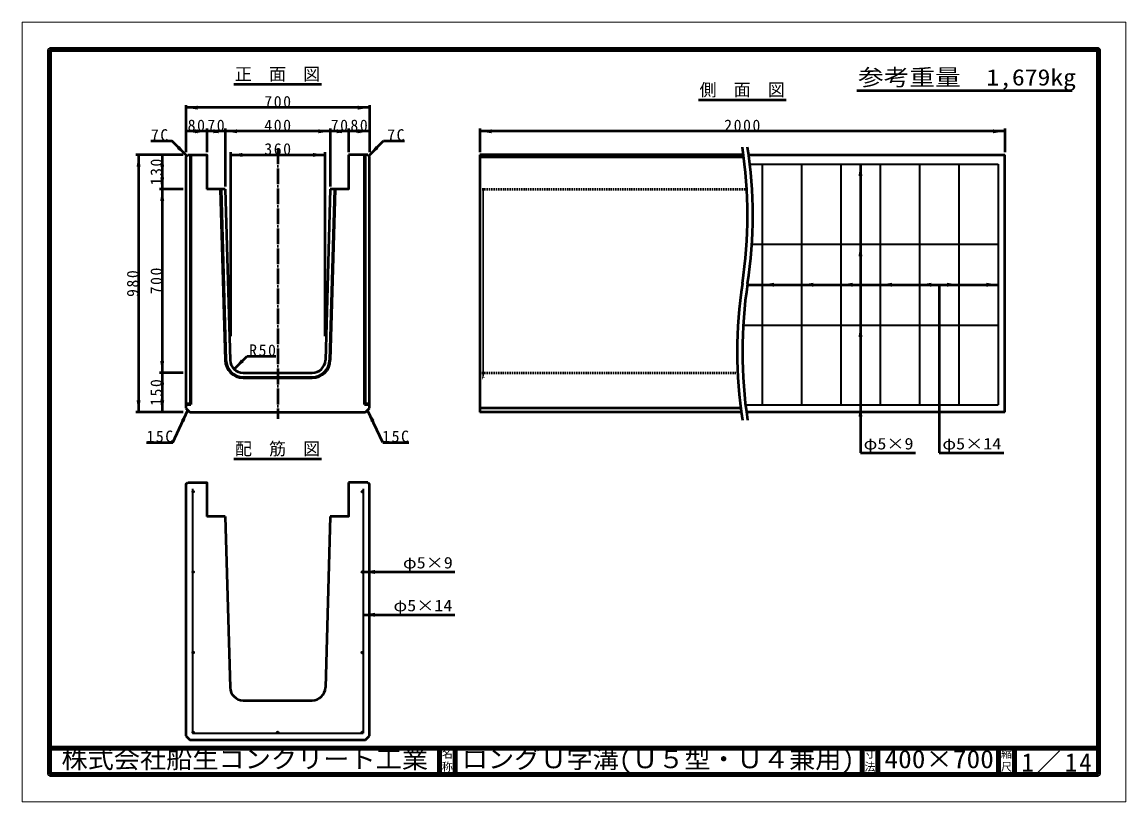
# Model space of a CAD drawing. Units: millimetres, scale not verified. Extents: x -2102 to 2102, y -1485 to 1485.
import ezdxf
from ezdxf.enums import TextEntityAlignment as Align

# ---------------------------------------------------------------- set-up
doc = ezdxf.new("R2010")
doc.units = ezdxf.units.MM
doc.header["$LTSCALE"] = 5
doc.linetypes.add('DOTTED', pattern=[1.75, 0.25, -1.5])
doc.linetypes.add('LONG_DASHED_DOTTED', pattern=[15.25, 12, -1.5, 0.25, -1.5])
doc.layers.add('0-0_V-nasSTD', color=7, linetype='Continuous', lineweight=50)
doc.layers.add('0-1_0', color=7, linetype='Continuous', lineweight=50)
doc.styles.add('ＭＳ ゴシック', font='')
doc.styles.get('ＭＳ ゴシック').set_extended_font_data('MS Gothic')

msp = doc.modelspace()

# ---------------------------------------------------------------- linework, layer by layer
at = {"layer": '0-0_V-nasSTD', "lineweight": 100}
for p, q in [((-1997.5, 1380), (-1997.5, -1380)), ((-1997.5, -1280), (1997.5, -1280)), ((-512.5, -1280), (-512.5, -1380)), ((-452.5, -1280), (-452.5, -1380)), ((1097.5, -1280), (1097.5, -1380)), ((1157.5, -1280), (1157.5, -1380)), ((1617.5, -1280), (1617.5, -1380)), ((1677.5, -1280), (1677.5, -1380)), ((-1997.5, -1380), (1997.5, -1380))]:
    msp.add_line(p, q, dxfattribs=at)
at = {"layer": '0-0_V-nasSTD'}
for p, q in [((-1478.654, 1169.105), (-1478.654, 989.105)), ((-778.654, 1159.105), (-1478.654, 1159.105)), ((-778.654, 1169.105), (-778.654, 989.105)), ((-1398.654, 1069.105), (-1478.654, 1069.105)), ((-1398.654, 1079.105), (-1398.654, 989.105)), ((-1328.654, 1069.105), (-1398.654, 1069.105)), ((-1328.654, 1079.105), (-1328.654, 859.105)), ((-928.654, 1069.105), (-1328.654, 1069.105)), ((-928.654, 1079.105), (-928.654, 859.105)), ((-858.654, 1069.105), (-928.654, 1069.105)), ((-858.654, 1079.105), (-858.654, 989.105)), ((-778.654, 1069.105), (-858.654, 1069.105)), ((-358.654, 1079.105), (-358.654, 989.105)), ((1641.346, 1069.105), (-358.654, 1069.105)), ((1641.346, 1079.105), (1641.346, 989.105)), ((-1611.723, 1032.173), (-1531.723, 1032.173)), ((-1475.154, 975.605), (-1531.723, 1032.173)), ((-782.154, 975.605), (-725.586, 1032.173)), ((-725.586, 1032.173), (-645.586, 1032.173)), ((-1488.654, 979.105), (-1668.654, 979.105)), ((-1658.654, 979.105), (-1658.654, -0.895)), ((-1568.654, 979.105), (-1568.654, 849.105)), ((-1478.654, 972.105), (-1471.654, 979.105)), ((-1478.654, 972.105), (-1478.654, 14.105)), ((-1462.654, 979.105), (-1462.654, 32.105)), ((-1459.654, 979.105), (-1459.654, 29.105)), ((-1308.655, 989.105), (-1308.655, 289.105)), ((-1308.655, 979.105), (-948.655, 979.105)), ((-948.655, 989.105), (-948.655, 289.105)), ((-785.654, 979.105), (-858.654, 979.105)), ((-797.654, 29.105), (-797.654, 979.105)), ((-794.654, 32.105), (-794.654, 979.105)), ((-785.654, 979.105), (-778.654, 972.105)), ((-778.654, 14.105), (-778.654, 972.105)), ((-358.654, 979.105), (-358.654, -0.895)), ((645.715, 979.105), (-358.654, 979.105)), ((-358.654, 972.105), (646.656, 972.105)), ((665.715, 979.105), (1641.346, 979.105)), ((1641.346, -0.895), (1641.346, 979.105)), ((1091.346, 944.105), (1091.346, -155.895)), ((-1488.654, 849.105), (-1578.654, 849.105)), ((-1568.654, 849.105), (-1568.654, 149.105)), ((-1328.654, 849.105), (-1398.654, 849.105)), ((-1347.662, 849.105), (-1329.034, 197.134)), ((-1344.661, 849.105), (-1326.036, 197.22)), ((-1328.654, 849.105), (-1310.042, 197.677)), ((-928.654, 849.105), (-947.266, 197.677)), ((-912.648, 849.105), (-931.273, 197.22)), ((-909.647, 849.105), (-928.274, 197.134)), ((660.655, 484.605), (1616.346, 484.605)), ((1391.346, 484.605), (1391.346, -155.895)), ((-1294.909, 163.248), (-1245.412, 212.746)), ((-1245.412, 212.746), (-1135.412, 212.746)), ((-1488.654, 149.105), (-1578.654, 149.105)), ((-1568.654, 149.105), (-1568.654, -0.895)), ((-1260.062, 149.105), (-997.246, 149.105)), ((-1260.062, 133.105), (-997.246, 133.105)), ((-1260.062, 130.105), (-997.246, 130.105)), ((-1528.723, -115.603), (-1471.154, 6.605)), ((-1478.654, 32.105), (-1462.654, 32.105)), ((-1478.654, 29.105), (-1459.654, 29.105)), ((-1478.654, 14.105), (-1463.654, -0.895)), ((-1462.654, 32.105), (-1459.654, 29.105)), ((-794.654, 32.105), (-797.654, 29.105)), ((-797.654, 29.105), (-778.654, 29.105)), ((-794.654, 32.105), (-778.654, 32.105)), ((-793.654, -0.895), (-778.654, 14.105)), ((-728.586, -115.603), (-786.154, 6.605)), ((634.996, 14.105), (-358.654, 14.105)), ((-1488.654, -0.895), (-1668.654, -0.895)), ((-1463.654, -0.895), (-793.654, -0.895)), ((636.976, -0.895), (-358.654, -0.895)), ((1641.346, -0.895), (656.976, -0.895)), ((-1628.723, -115.603), (-1528.723, -115.603)), ((-728.586, -115.603), (-628.586, -115.603)), ((1091.346, -155.895), (1301.346, -155.895)), ((1391.346, -155.895), (1637.346, -155.895)), ((-1478.654, -275.131), (-1471.654, -268.131)), ((-1478.654, -275.131), (-1478.654, -1233.131)), ((-785.654, -268.131), (-858.654, -268.131)), ((-785.654, -268.131), (-778.654, -275.131)), ((-778.654, -1233.131), (-778.654, -275.131)), ((-1328.654, -398.131), (-1398.654, -398.131)), ((-1328.654, -398.131), (-1310.042, -1049.559)), ((-928.654, -398.131), (-947.266, -1049.559)), ((-803.654, -609.131), (-453.654, -609.131)), ((-803.654, -772.205), (-453.654, -772.205)), ((-1260.062, -1098.131), (-997.246, -1098.131)), ((-1478.654, -1233.131), (-1463.654, -1248.131)), ((-1463.654, -1248.131), (-793.654, -1248.131)), ((-793.654, -1248.131), (-778.654, -1233.131))]:
    msp.add_line(p, q, dxfattribs=at)
at = {"layer": '0-0_V-nasSTD', "linetype": 'LONG_DASHED_DOTTED'}
msp.add_line((-1128.654, 1004.105), (-1128.654, -25.895), dxfattribs=at)
at = {"layer": '0-0_V-nasSTD', "lineweight": 35}
for p, q in [((670.125, 944.105), (1616.346, 944.105)), ((716.346, 944.105), (716.346, 27.105)), ((866.346, 944.105), (866.346, 27.105)), ((1016.346, 944.105), (1016.346, 27.105)), ((1166.346, 944.105), (1166.346, 27.105)), ((1316.346, 944.105), (1316.346, 27.105)), ((1466.346, 944.105), (1466.346, 27.105)), ((1616.346, 944.105), (1616.346, 27.105)), ((1616.346, 638.105), (677.718, 638.105)), ((644.408, 331.105), (1616.346, 331.105)), ((653.39, 27.105), (1616.346, 27.105)), ((-1453.654, -293.131), (-1453.654, -1223.131)), ((-803.654, -293.131), (-803.654, -1223.131)), ((-1453.654, -1223.131), (-803.654, -1223.131))]:
    msp.add_line(p, q, dxfattribs=at)
at = {"layer": '0-0_V-nasSTD', "linetype": 'DOTTED'}
for p, q in [((658.402, 849.105), (-358.654, 849.105)), ((-346.154, 849.105), (-346.154, 130.105)), ((623.229, 149.105), (-358.654, 149.105)), ((-358.654, 130.105), (-346.154, 130.105))]:
    msp.add_line(p, q, dxfattribs=at)
at = {"layer": '0-0_V-nasSTD', "lineweight": 18}
for points in [[(-2102.5, -1485), (-2102.5, 1485), (2102.5, 1485), (2102.5, -1485)], [(-2002.5, -1385), (-2002.5, 1385), (2002.5, 1385), (2002.5, -1385)]]:
    msp.add_lwpolyline(points, close=True, dxfattribs=at)
at = {"layer": '0-0_V-nasSTD', "lineweight": 100}
msp.add_lwpolyline([(1997.5, -1380), (1997.5, 1380), (-1997.5, 1380)], dxfattribs=at)
at = {"layer": '0-0_V-nasSTD'}
for points in [[(-1471.654, 979.105), (-1398.654, 979.105), (-1398.654, 849.105)], [(-858.654, 979.105), (-858.654, 849.105), (-928.654, 849.105)], [(-1471.654, -268.131), (-1398.654, -268.131), (-1398.654, -398.131)], [(-858.654, -268.131), (-858.654, -398.131), (-928.654, -398.131)]]:
    msp.add_lwpolyline(points, dxfattribs=at)
at = {"layer": '0-0_V-nasSTD', "lineweight": 35}
for centre in [(-1450.654, -303.131), (-806.654, -303.131), (-1450.654, -609.131), (-806.654, -609.131), (-1450.654, -916.131), (-806.654, -916.131), (-1450.654, -1220.131), (-1128.654, -1220.131), (-806.654, -1220.131)]:
    msp.add_circle(centre, 3, dxfattribs=at)
at = {"layer": '0-0_V-nasSTD'}
for centre, radius, start, end in [((-1038.654, 749.105), 1700, 351.20259, 8.79741), ((-1018.654, 749.105), 1700, 351.20259, 8.79741), ((2321.346, 229.105), 1700, 171.20259, 188.79741), ((2341.346, 229.105), 1700, 171.20259, 188.79741), ((-1260.062, 199.105), 69, 181.63658, 270), ((-1260.062, 199.105), 66, 181.63658, 270), ((-1260.062, 199.105), 50, 181.63658, 270), ((-997.246, 199.105), 50, 270, 358.36342), ((-997.246, 199.105), 66, 270, 358.36342), ((-997.246, 199.105), 69, 270, 358.36342), ((-1260.062, -1048.131), 50, 181.63658, 270), ((-997.246, -1048.131), 50, 270, 358.36342)]:
    msp.add_arc(centre, radius, start, end, dxfattribs=at)
for points in [[(-1478.654, 1159.105), (-1433.654, 1151.605), (-1433.654, 1166.605)], [(-823.654, 1151.605), (-823.654, 1166.605), (-778.654, 1159.105)], [(-1478.654, 1069.105), (-1433.654, 1061.605), (-1433.654, 1076.605)], [(-1443.654, 1061.605), (-1443.654, 1076.605), (-1398.654, 1069.105)], [(-1398.654, 1069.105), (-1353.654, 1061.605), (-1353.654, 1076.605)], [(-1373.654, 1061.605), (-1373.654, 1076.605), (-1328.654, 1069.105)], [(-1328.654, 1069.105), (-1283.654, 1061.605), (-1283.654, 1076.605)], [(-973.654, 1061.605), (-973.654, 1076.605), (-928.654, 1069.105)], [(-928.654, 1069.105), (-883.654, 1061.605), (-883.654, 1076.605)], [(-903.654, 1061.605), (-903.654, 1076.605), (-858.654, 1069.105)], [(-858.654, 1069.105), (-813.654, 1061.605), (-813.654, 1076.605)], [(-823.654, 1061.605), (-823.654, 1076.605), (-778.654, 1069.105)], [(-358.654, 1069.105), (-313.654, 1061.605), (-313.654, 1076.605)], [(1596.346, 1061.605), (1596.346, 1076.605), (1641.346, 1069.105)], [(-1512.277, 1002.121), (-1501.671, 1012.728), (-1475.154, 975.605)], [(-782.154, 975.605), (-755.638, 1012.728), (-745.031, 1002.121)], [(-1666.154, 934.105), (-1658.654, 979.105), (-1651.154, 934.105)], [(-1576.154, 934.105), (-1568.654, 979.105), (-1561.154, 934.105)], [(-1308.655, 979.105), (-1263.655, 971.605), (-1263.655, 986.605)], [(-993.655, 971.605), (-993.655, 986.605), (-948.655, 979.105)], [(1083.846, 899.105), (1091.346, 944.105), (1098.846, 899.105)], [(-1576.154, 894.105), (-1568.654, 849.105), (-1561.154, 894.105)], [(-1576.154, 804.105), (-1568.654, 849.105), (-1561.154, 804.105)], [(1083.846, 593.105), (1091.346, 638.105), (1098.846, 593.105)], [(716.346, 484.605), (761.346, 477.105), (761.346, 492.105)], [(866.346, 484.605), (911.346, 477.105), (911.346, 492.105)], [(1016.346, 484.605), (1061.346, 477.105), (1061.346, 492.105)], [(1166.346, 484.605), (1211.346, 477.105), (1211.346, 492.105)], [(1316.346, 484.605), (1361.346, 477.105), (1361.346, 492.105)], [(1421.346, 477.105), (1421.346, 492.105), (1466.346, 484.605)], [(1571.346, 477.105), (1571.346, 492.105), (1616.346, 484.605)], [(1083.846, 286.105), (1091.346, 331.105), (1098.846, 286.105)], [(-1576.154, 194.105), (-1568.654, 149.105), (-1561.154, 194.105)], [(-1294.909, 163.248), (-1268.393, 200.371), (-1257.786, 189.765)], [(-1576.154, 104.105), (-1568.654, 149.105), (-1561.154, 104.105)], [(-1666.154, 44.105), (-1658.654, -0.895), (-1651.154, 44.105)], [(-1576.154, 44.105), (-1568.654, -0.895), (-1561.154, 44.105)], [(-1497.116, -30.908), (-1483.546, -37.301), (-1471.154, 6.605)], [(-786.154, 6.605), (-773.762, -37.301), (-760.192, -30.908)], [(1083.846, -17.895), (1091.346, 27.105), (1098.846, -17.895)], [(-1453.654, -303.131), (-1453.117, -301.417), (-1452.721, -305.305)], [(-1453.117, -301.417), (-1451.109, -300.165), (-1448.818, -300.759)], [(-1453.117, -301.417), (-1448.818, -300.759), (-1447.67, -302.827)], [(-1453.117, -301.417), (-1452.721, -305.305), (-1450.502, -306.127)], [(-1453.117, -301.417), (-1450.502, -306.127), (-1448.378, -305.085)], [(-1453.117, -301.417), (-1448.378, -305.085), (-1447.67, -302.827)], [(-809.639, -303.434), (-808.931, -301.177), (-804.192, -304.845)], [(-809.639, -303.434), (-808.491, -305.503), (-804.192, -304.845)], [(-808.931, -301.177), (-806.806, -300.135), (-804.192, -304.845)], [(-808.491, -305.503), (-806.2, -306.096), (-804.192, -304.845)], [(-806.806, -300.135), (-804.587, -300.956), (-804.192, -304.845)], [(-804.587, -300.956), (-804.192, -304.845), (-803.654, -303.131)], [(-1453.654, -609.131), (-1453.117, -607.417), (-1452.721, -611.305)], [(-1453.117, -607.417), (-1451.109, -606.165), (-1448.818, -606.759)], [(-1453.117, -607.417), (-1448.818, -606.759), (-1447.67, -608.827)], [(-1453.117, -607.417), (-1452.721, -611.305), (-1450.502, -612.127)], [(-1453.117, -607.417), (-1450.502, -612.127), (-1448.378, -611.085)], [(-1453.117, -607.417), (-1448.378, -611.085), (-1447.67, -608.827)], [(-809.639, -609.434), (-808.931, -607.177), (-804.192, -610.845)], [(-809.639, -609.434), (-808.491, -611.503), (-804.192, -610.845)], [(-808.931, -607.177), (-806.806, -606.135), (-804.192, -610.845)], [(-808.491, -611.503), (-806.2, -612.096), (-804.192, -610.845)], [(-806.806, -606.135), (-804.587, -606.956), (-804.192, -610.845)], [(-804.587, -606.956), (-804.192, -610.845), (-803.654, -609.131)], [(-803.654, -609.131), (-758.654, -616.631), (-758.654, -601.631)], [(-803.654, -772.205), (-758.654, -779.705), (-758.654, -764.705)], [(-1453.654, -916.131), (-1453.117, -914.417), (-1452.721, -918.305)], [(-1453.117, -914.417), (-1451.109, -913.165), (-1448.818, -913.759)], [(-1453.117, -914.417), (-1448.818, -913.759), (-1447.67, -915.827)], [(-1453.117, -914.417), (-1452.721, -918.305), (-1450.502, -919.127)], [(-1453.117, -914.417), (-1450.502, -919.127), (-1448.378, -918.085)], [(-1453.117, -914.417), (-1448.378, -918.085), (-1447.67, -915.827)], [(-809.639, -916.434), (-808.931, -914.177), (-804.192, -917.845)], [(-809.639, -916.434), (-808.491, -918.503), (-804.192, -917.845)], [(-808.931, -914.177), (-806.806, -913.135), (-804.192, -917.845)], [(-808.491, -918.503), (-806.2, -919.096), (-804.192, -917.845)], [(-806.806, -913.135), (-804.587, -913.956), (-804.192, -917.845)], [(-804.587, -913.956), (-804.192, -917.845), (-803.654, -916.131)], [(-1453.654, -1220.131), (-1453.593, -1220.735), (-1453.348, -1218.81)], [(-1453.593, -1220.735), (-1452.11, -1217.508), (-1450.351, -1217.146)], [(-1453.593, -1220.735), (-1450.351, -1217.146), (-1448.7, -1217.855)], [(-1453.593, -1220.735), (-1453.348, -1218.81), (-1452.11, -1217.508)], [(-1453.593, -1220.735), (-1448.7, -1217.855), (-1447.75, -1219.379)], [(-1453.593, -1220.735), (-1447.841, -1221.173), (-1447.75, -1219.379)], [(-1131.62, -1220.585), (-1131.027, -1218.295), (-1130.368, -1222.593)], [(-1131.027, -1218.295), (-1130.368, -1222.593), (-1128.958, -1217.146)], [(-1130.368, -1222.593), (-1128.958, -1217.146), (-1126.7, -1217.855)], [(-1130.368, -1222.593), (-1126.7, -1217.855), (-1125.658, -1219.979)], [(-809.639, -1219.827), (-808.931, -1218.177), (-804.192, -1218.417)], [(-809.639, -1219.827), (-809.277, -1221.587), (-804.192, -1218.417)], [(-809.277, -1221.587), (-807.975, -1222.824), (-804.192, -1218.417)], [(-808.931, -1218.177), (-807.406, -1217.227), (-804.192, -1218.417)], [(-807.975, -1222.824), (-806.654, -1223.131), (-804.192, -1218.417)], [(-807.406, -1217.227), (-805.612, -1217.318), (-804.192, -1218.417)], [(-806.654, -1223.131), (-806.05, -1223.069), (-804.192, -1218.417)], [(-806.05, -1223.069), (-805.471, -1222.888), (-804.192, -1218.417)], [(-805.471, -1222.888), (-804.94, -1222.593), (-804.192, -1218.417)], [(-804.94, -1222.593), (-804.48, -1222.198), (-804.192, -1218.417)], [(-804.48, -1222.198), (-804.192, -1218.417), (-804.108, -1221.718)], [(-804.192, -1218.417), (-804.108, -1221.718), (-803.841, -1221.173)], [(-804.192, -1218.417), (-803.841, -1221.173), (-803.689, -1220.585)], [(-804.192, -1218.417), (-803.689, -1220.585), (-803.654, -1220.131)], [(-1453.593, -1220.735), (-1453.411, -1221.314), (-1453.117, -1221.845)], [(-1453.593, -1220.735), (-1453.117, -1221.845), (-1452.721, -1222.305)], [(-1453.593, -1220.735), (-1452.721, -1222.305), (-1452.241, -1222.677)], [(-1453.593, -1220.735), (-1452.241, -1222.677), (-1451.696, -1222.944)], [(-1453.593, -1220.735), (-1451.696, -1222.944), (-1451.109, -1223.096)], [(-1453.593, -1220.735), (-1451.109, -1223.096), (-1450.654, -1223.131)], [(-1453.593, -1220.735), (-1450.654, -1223.131), (-1448.94, -1222.593)], [(-1453.593, -1220.735), (-1448.94, -1222.593), (-1447.841, -1221.173)], [(-1130.368, -1222.593), (-1126.48, -1222.198), (-1125.658, -1219.979)], [(-1130.368, -1222.593), (-1128.654, -1223.131), (-1126.48, -1222.198)]]:
    msp.add_solid(points, dxfattribs=at)
at = {"layer": '0-1_0'}
for p, q in [((-1295.654, 1249.105), (-961.654, 1249.105)), ((1078.036, 1224.753), (1898.036, 1224.753)), ((474.346, 1189.105), (808.346, 1189.105)), ((-1295.654, -178.131), (-961.654, -178.131))]:
    msp.add_line(p, q, dxfattribs=at)

# ---------------------------------------------------------------- texts
at = {"layer": '0-0_V-nasSTD', "style": 'ＭＳ ゴシック'}
for s, height, p in [('正\u3000面\u3000図', 47.65, (-1291.658, 1249.105)), ('側\u3000面\u3000図', 47.65, (478.342, 1189.105)), ('配\u3000筋\u3000図', 47.65, (-1291.658, -178.131)), ('名', 30.79, (-503.518, -1326.001)), ('寸', 30.79, (1106.482, -1326.001)), ('縮', 30.79, (1626.482, -1326.001)), ('称', 30.79, (-503.524, -1375.99)), ('法', 30.79, (1106.476, -1375.99)), ('尺', 30.79, (1626.476, -1375.99))]:
    msp.add_text(s, height=height, dxfattribs=at).set_placement(p, align=Align.BOTTOM_LEFT)
for s, height, width, p in [('参考重量\u30001,679kg', 62.32, 1.15, (1082.036, 1224.753)), ('φ5×9', 43.99, 1.15, (1103.346, -155.895)), ('φ5×14', 43.99, 1.15, (1403.346, -155.895)), ('φ5×9', 43.99, 1.15, (-651.654, -609.131)), ('φ5×14', 43.99, 1.15, (-687.654, -772.205)), ('株式会社船生コンクリート工業', 69.65, 1.05, (-1952.5, -1377.5)), ('ロングＵ字溝(Ｕ５型・Ｕ４兼用)', 69.65, 1.05, (-427.5, -1377.5)), ('400×700', 69.65, 1.1, (1182.5, -1377.5))]:
    msp.add_text(s, height=height, dxfattribs=dict(at, width=width)).set_placement(p, align=Align.BOTTOM_LEFT)
at = {"layer": '0-0_V-nasSTD', "attachment_point": 7, "style": 'ＭＳ ゴシック'}
for s, insert, char_height in [('\\T1.2;700', (-1179.641, 1159.105), 43.99), ('\\T1.2;80', (-1471.654, 1069.105), 43.99), ('\\T1.2;70', (-1396.654, 1069.105), 43.99), ('\\T1.2;400', (-1179.641, 1069.105), 43.99), ('\\T1.2;70', (-926.654, 1069.105), 43.99), ('\\T1.2;80', (-851.654, 1069.105), 43.99), ('\\T1.2;2000', (572.24, 1069.105), 43.99), ('\\T1.2;7C', (-1611.723, 1032.173), 43.99), ('\\T1.2;7C', (-711.586, 1032.173), 43.99), ('\\T1.2;360', (-1179.641, 979.105), 43.99), ('\\T1.2;R50', (-1237.412, 212.746), 43.99), ('\\T1.2;15C', (-1628.723, -115.603), 43.99), ('\\T1.2;15C', (-730.586, -115.603), 43.99), ('\\T1.16;1／14', (1704.533, -1377.418), 69.65)]:
    msp.add_mtext(s, dxfattribs=dict(at, insert=insert, char_height=char_height))
at = {"layer": '0-0_V-nasSTD', "char_height": 43.99, "attachment_point": 7, "rotation": 90, "style": 'ＭＳ ゴシック'}
for s, insert in [('\\T1.2;130', (-1568.654, 863.118)), ('\\T1.2;700', (-1568.654, 448.118)), ('\\T1.2;980', (-1658.654, 438.118)), ('\\T1.2;150', (-1568.654, 23.118))]:
    msp.add_mtext(s, dxfattribs=dict(at, insert=insert))

doc.saveas('drawing.dxf')
